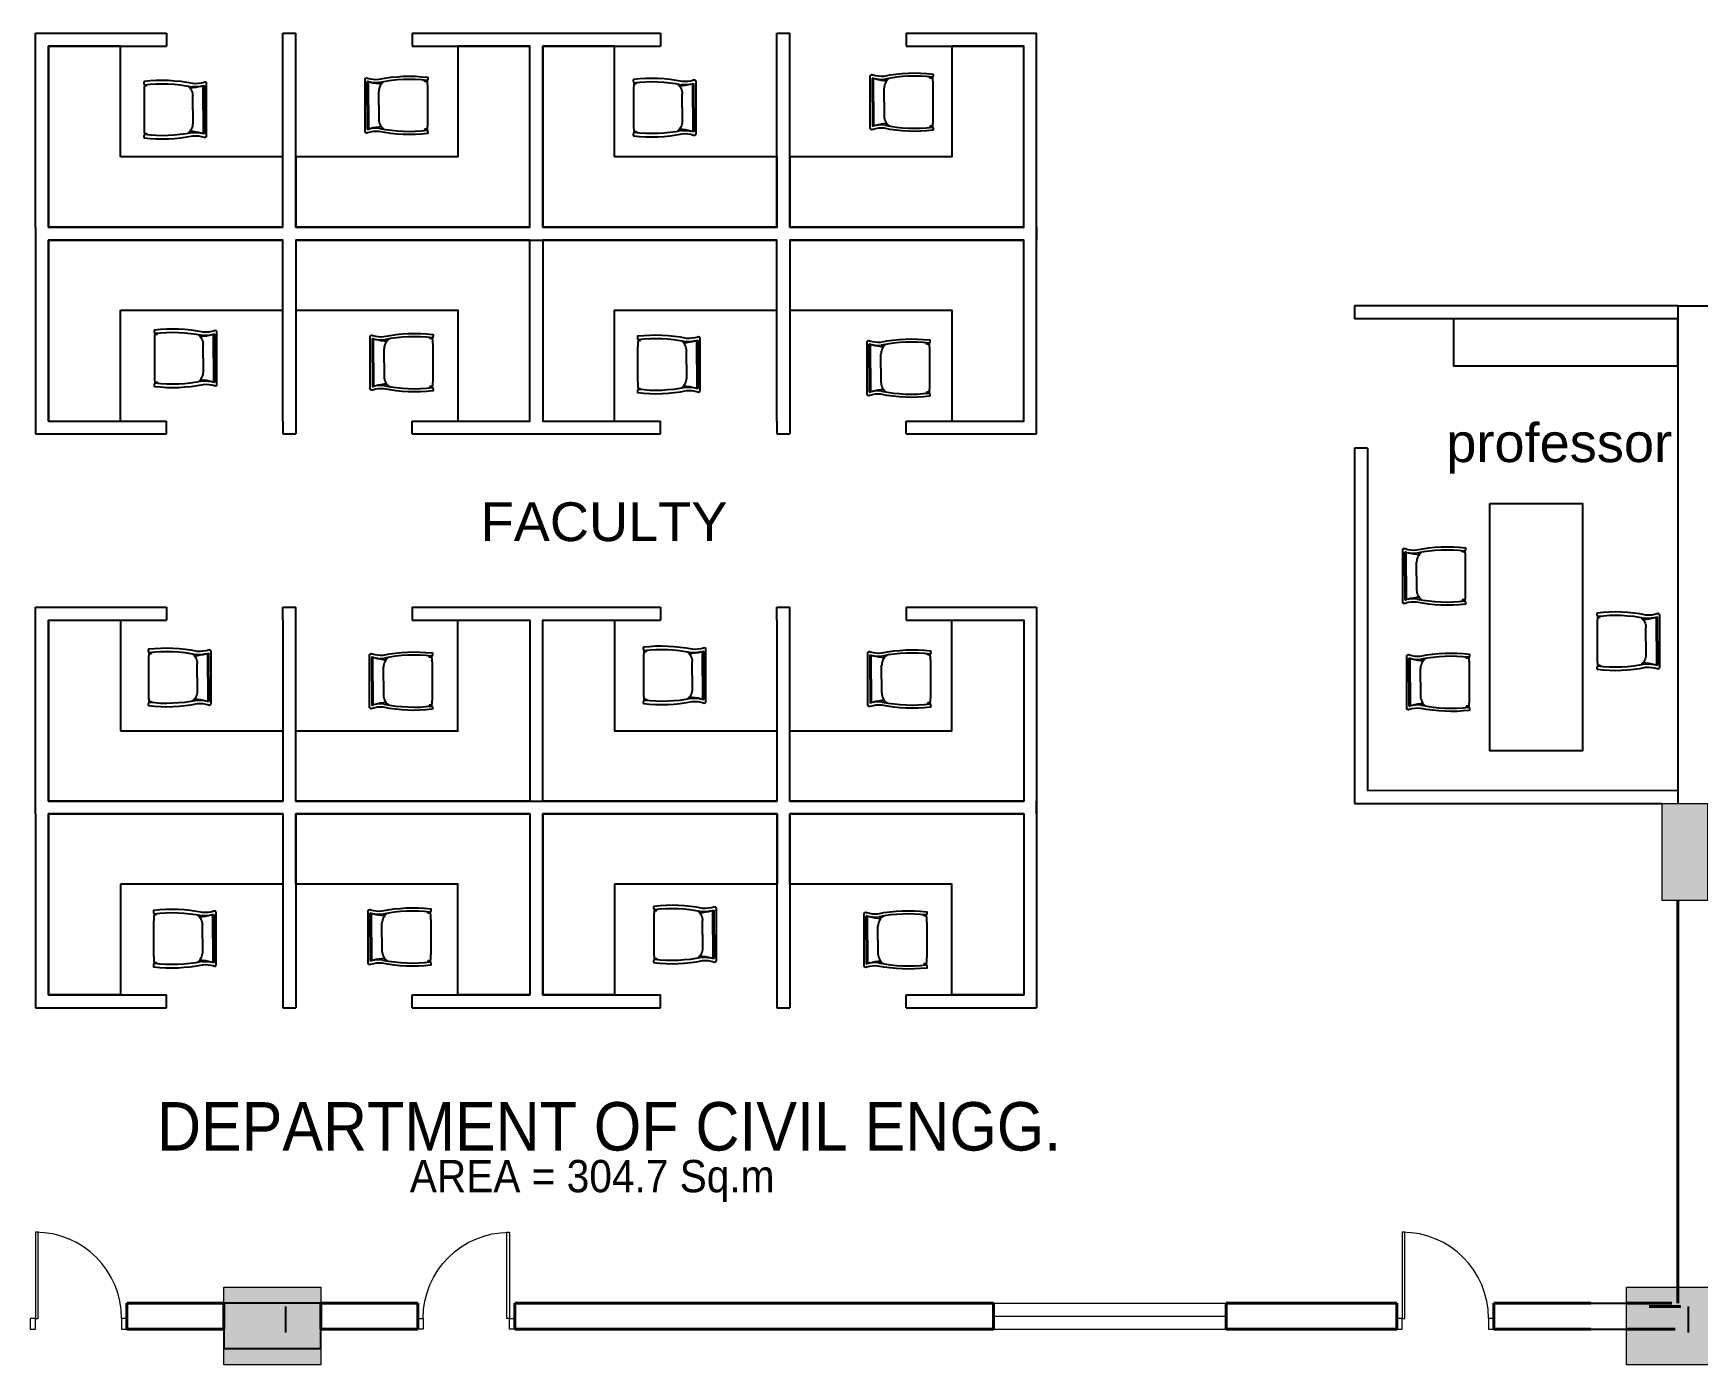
# Model space of a CAD drawing. Header units: inches. Extents: x 150067 to 167379, y -92057 to -49035.
# Drawn here: x 158215 to 159503, y -64405 to -63375 of the extents above; entities that cross this region are included whole.
import ezdxf

# ---------------------------------------------------------------- set-up
doc = ezdxf.new("R2010")
doc.units = ezdxf.units.IN
doc.header["$LTSCALE"] = 0.1
doc.header["$MEASUREMENT"] = 0
for name, color, linetype, lineweight in [('COR HA', 40, 'Continuous', 18), ('DOOR', 10, 'Continuous', 15), ('Layer4', 10, 'Continuous', 25), ('thin ha', 253, 'Continuous', 5), ('wall', 6, 'Continuous', 40), ('win', 102, 'Continuous', 20)]:
    doc.layers.add(name, color=color, linetype=linetype, lineweight=lineweight)
doc.layers.add('Layer1', color=7, linetype='Continuous')
doc.layers.add('TEXT', color=7, linetype='Continuous')
doc.styles.add('1MM', font='arial.ttf', dxfattribs={"height": 1000})
doc.styles.add('DUTCH', font='arial.ttf')

# ---------------------------------------------------------------- blocks, each defined once
blk = doc.blocks.new('yttu')
at = {"layer": 'thin ha', "linetype": 'Continuous', "lineweight": 20, "ltscale": 0.1}
blk.add_hatch(color=2, dxfattribs=at).paths.add_polyline_path([(-6879.58, -1156.369), (-6878.83, -1156.369), (-6878.83, -1156.969), (-6879.58, -1156.969)])
at = {"layer": 'thin ha', "color": 2, "linetype": 'Continuous', "lineweight": 20, "ltscale": 0.1}
blk.add_lwpolyline([(-6879.58, -1156.369), (-6878.83, -1156.369), (-6878.83, -1156.969), (-6879.58, -1156.969)], close=True, dxfattribs=at)
blk = doc.blocks.new('A$C764D24B9')
at = {"layer": 'DOOR'}
for points in [[(0.056, 0.111), (0.083, 0.111), (0.083, 1), (0.056, 1)], [(0, 0), (0.056, 0), (0.056, 0.111), (0, 0.111)], [(0.944, 0), (1, 0), (1, 0.111), (0.944, 0.111)]]:
    blk.add_lwpolyline(points, close=True, dxfattribs=at)
blk.add_arc((0.056, 0.111), 0.889, 0, 90, dxfattribs=at)
blk = doc.blocks.new('A$C2C166547')
at = {"color": 0}
for p, q in [((0.201, 0.464), (0.017, 0.464)), ((0.201, 0.456), (0.018, 0.456)), ((0.201, 0.455), (0.018, 0.455)), ((0.201, 0.464), (0.385, 0.464)), ((0.201, 0.456), (0.385, 0.456)), ((0.201, 0.455), (0.385, 0.455)), ((0.201, 0.374), (0.094, 0.374)), ((0.201, 0.374), (0.308, 0.374)), ((0.016, 0.02), (0.006, 0.02)), ((0.016, 0.02), (0.006, 0.016)), ((0.017, 0.001), (0.016, 0.02)), ((0.385, 0.001), (0.387, 0.02)), ((0.387, 0.02), (0.396, 0.016)), ((0.387, 0.02), (0.396, 0.02))]:
    blk.add_line(p, q, dxfattribs=at)
blk.add_lwpolyline([(0.023, 0.369, 0.080461), (0.008, 0, 0.080461)], format="xyb", dxfattribs=at)
for centre, radius, start, end in [((0.018, 0.461), 0.00242, 100.345, 201.3742), ((-0.216, 0.394), 0.241, 354.5513, 15.9626), ((0.018, 0.455), 0.000725, 87.3762, 197.5208), ((0.018, 0.454), 0.000433, 71.7715, 189.2202), ((-0.282, 0.346), 0.317, 1.1591, 17.5641), ((0.685, 0.346), 0.317, 162.4359, 178.8409), ((0.618, 0.394), 0.241, 164.0374, 185.4487), ((0.384, 0.461), 0.00242, 338.6258, 79.655), ((0.385, 0.455), 0.000725, 342.4792, 92.6238), ((0.385, 0.454), 0.000433, 350.7798, 108.2285), ((0.095, 0.276), 0.0978, 90.5164, 143.1927), ((0.307, 0.276), 0.0978, 36.8073, 89.4836), ((-0.752, 0.137), 1.154, 353.1637, 11.5643), ((0.014, -0.011), 0.012, 71.7536, 116.5375), ((0.389, -0.011), 0.012, 63.4625, 108.2464)]:
    blk.add_arc(centre, radius, start, end, dxfattribs=at)

msp = doc.modelspace()

# ---------------------------------------------------------------- hatches: boundary and pattern name
at = {"layer": 'Layer4', "linetype": 'Continuous', "ltscale": 0.1}
msp.add_hatch(color=7, dxfattribs=at).paths.add_polyline_path([(158362.59, -64357.34), (158362.59, -64392.34), (158437.59, -64392.34), (158437.59, -64357.34)])
msp.add_hatch(color=7, dxfattribs=at).paths.add_polyline_path([(158362.59, -64357.34), (158362.59, -64392.34), (158437.59, -64392.34), (158437.59, -64357.34)])
at = {"layer": 'thin ha', "linetype": 'Continuous', "lineweight": 20, "ltscale": 0.1}
msp.add_hatch(color=2, dxfattribs=at).paths.add_polyline_path([(159475.09, -63970.67), (159510.09, -63970.67), (159510.09, -64045.67), (159475.09, -64045.67)])

# ---------------------------------------------------------------- linework, layer by layer
at = {"elevation": 23680.86}
for points in [[(158282.53, -63470.39), (158282.53, -63384.71), (158226.93, -63384.71), (158226.93, -63524.71), (158282.53, -63524.71)], [(158543.63, -63524.71), (158599.23, -63524.71), (158599.23, -63384.71), (158543.63, -63384.71), (158543.63, -63470.39)], [(158664.82, -63470.39), (158664.82, -63384.71), (158609.23, -63384.71), (158609.23, -63524.71), (158664.82, -63524.71)], [(158925.63, -63524.71), (158981.23, -63524.71), (158981.23, -63384.71), (158925.63, -63384.71), (158925.63, -63470.39)], [(158282.53, -63524.71), (158408.23, -63524.71), (158408.23, -63470.39), (158282.53, -63470.39)], [(158543.92, -63470.39), (158418.23, -63470.39), (158418.23, -63524.71), (158543.92, -63524.71)], [(158664.82, -63524.71), (158790.52, -63524.71), (158790.52, -63470.39), (158664.82, -63470.39)], [(158925.92, -63470.39), (158800.23, -63470.39), (158800.23, -63524.71), (158925.92, -63524.71)], [(158282.53, -63534.71), (158226.93, -63534.71), (158226.93, -63674.71), (158282.53, -63674.71), (158282.53, -63589.03)], [(158282.53, -63589.03), (158408.23, -63589.03), (158408.23, -63534.71), (158282.53, -63534.71)], [(158543.92, -63534.71), (158418.23, -63534.71), (158418.23, -63589.03), (158543.92, -63589.03)], [(158543.63, -63589.03), (158543.63, -63674.71), (158599.23, -63674.71), (158599.23, -63534.71), (158543.63, -63534.71)], [(158664.82, -63534.71), (158609.23, -63534.71), (158609.23, -63674.71), (158664.82, -63674.71), (158664.82, -63589.03)], [(158664.53, -63589.03), (158790.23, -63589.03), (158790.23, -63534.71), (158664.53, -63534.71)], [(158925.92, -63534.71), (158800.23, -63534.71), (158800.23, -63589.03), (158925.92, -63589.03)], [(158925.63, -63589.03), (158925.63, -63674.71), (158981.23, -63674.71), (158981.23, -63534.71), (158925.63, -63534.71)], [(158282.53, -63968.73), (158226.93, -63968.73), (158226.93, -63828.73), (158282.53, -63828.73), (158282.53, -63914.41)], [(158543.63, -63914.41), (158543.63, -63828.73), (158599.23, -63828.73), (158599.23, -63968.73), (158543.63, -63968.73)], [(158664.82, -63968.73), (158609.23, -63968.73), (158609.23, -63828.73), (158664.82, -63828.73), (158664.82, -63914.41)], [(158925.63, -63914.41), (158925.63, -63828.73), (158981.23, -63828.73), (158981.23, -63968.73), (158925.63, -63968.73)], [(158282.53, -63914.41), (158408.23, -63914.41), (158408.23, -63968.73), (158282.53, -63968.73)], [(158543.92, -63968.73), (158418.23, -63968.73), (158418.23, -63914.41), (158543.92, -63914.41)], [(158664.53, -63914.41), (158790.23, -63914.41), (158790.23, -63968.73), (158664.53, -63968.73)], [(158925.92, -63968.73), (158800.23, -63968.73), (158800.23, -63914.41), (158925.92, -63914.41)], [(158282.53, -64033.04), (158282.53, -64118.73), (158226.93, -64118.73), (158226.93, -63978.73), (158282.53, -63978.73)], [(158282.53, -63978.73), (158408.23, -63978.73), (158408.23, -64033.04), (158282.53, -64033.04)], [(158543.92, -64033.04), (158418.23, -64033.04), (158418.23, -63978.73), (158543.92, -63978.73)], [(158543.63, -63978.73), (158599.23, -63978.73), (158599.23, -64118.73), (158543.63, -64118.73), (158543.63, -64033.04)], [(158664.82, -64033.04), (158664.82, -64118.73), (158609.23, -64118.73), (158609.23, -63978.73), (158664.82, -63978.73)], [(158664.82, -63978.73), (158790.52, -63978.73), (158790.52, -64033.04), (158664.82, -64033.04)], [(158925.92, -64033.04), (158800.23, -64033.04), (158800.23, -63978.73), (158925.92, -63978.73)], [(158925.63, -63978.73), (158981.23, -63978.73), (158981.23, -64118.73), (158925.63, -64118.73), (158925.63, -64033.04)]]:
    msp.add_lwpolyline(points, dxfattribs=at)
for points in [[(158473.65, -63409.34, 0.1025232), (158482.39, -63410.3, -0.0804606), (158520.11, -63408.75, -0.3022999), (158519.82, -63411.19, 0.1979323), (158519.75, -63412.1, -0.028193), (158520.11, -63417.51), (158520.11, -63430.51), (158520.11, -63443.52, -0.028193), (158519.75, -63448.92, 0.1979323), (158519.82, -63449.84, -0.3022999), (158520.11, -63452.28, -0.0804606), (158482.39, -63450.72, 0.1025232), (158473.65, -63451.68, -0.5871113), (158471.73, -63450.6), (158471.73, -63410.42, -0.5871113)], [(158864.48, -63406.83, 0.1025232), (158873.22, -63407.79, -0.0804606), (158910.94, -63406.23, -0.3022999), (158910.65, -63408.68, 0.1979323), (158910.58, -63409.59, -0.028193), (158910.94, -63415), (158910.94, -63428), (158910.94, -63441.01, -0.028193), (158910.58, -63446.41, 0.1979323), (158910.65, -63447.33, -0.3022999), (158910.94, -63449.77, -0.0804606), (158873.22, -63448.21, 0.1025232), (158864.48, -63449.17, -0.5871113), (158862.56, -63448.09), (158862.56, -63407.91, -0.5871113)], [(158347.23, -63412.68, -0.1025232), (158338.49, -63413.64, 0.0804606), (158300.77, -63412.08, 0.3022999), (158301.06, -63414.53, -0.1979323), (158301.13, -63415.44, 0.028193), (158300.77, -63420.85), (158300.77, -63433.85), (158300.77, -63446.86, 0.028193), (158301.13, -63452.26, -0.1979323), (158301.06, -63453.18, 0.3022999), (158300.77, -63455.62, 0.0804606), (158338.49, -63454.06, -0.1025232), (158347.23, -63455.02, 0.5871113), (158349.15, -63453.94), (158349.15, -63413.76, 0.5871113)], [(158725.86, -63411.08, -0.1025232), (158717.12, -63412.04, 0.0804606), (158679.39, -63410.48, 0.3022999), (158679.69, -63412.92, -0.1979323), (158679.75, -63413.84, 0.028193), (158679.39, -63419.24), (158679.39, -63432.25), (158679.39, -63445.25, 0.028193), (158679.75, -63450.66, -0.1979323), (158679.69, -63451.57, 0.3022999), (158679.39, -63454.02, 0.0804606), (158717.12, -63452.46, -0.1025232), (158725.86, -63453.42, 0.5871113), (158727.77, -63452.34), (158727.77, -63412.16, 0.5871113)], [(158355.25, -63604.97, -0.1025232), (158346.51, -63605.93, 0.0804606), (158308.79, -63604.37, 0.3022999), (158309.08, -63606.81, -0.1979323), (158309.15, -63607.73, 0.028193), (158308.79, -63613.13), (158308.79, -63626.14), (158308.79, -63639.14, 0.028193), (158309.15, -63644.55, -0.1979323), (158309.08, -63645.46, 0.3022999), (158308.79, -63647.91, 0.0804606), (158346.51, -63646.35, -0.1025232), (158355.25, -63647.31, 0.5871113), (158357.17, -63646.23), (158357.17, -63606.05, 0.5871113)], [(158477.64, -63608.41, 0.1025232), (158486.38, -63609.37, -0.0804606), (158524.1, -63607.81, -0.3022999), (158523.81, -63610.25, 0.1979323), (158523.74, -63611.17, -0.028193), (158524.1, -63616.58), (158524.1, -63629.58), (158524.1, -63642.58, -0.028193), (158523.74, -63647.99, 0.1979323), (158523.81, -63648.91, -0.3022999), (158524.1, -63651.35, -0.0804606), (158486.38, -63649.79, 0.1025232), (158477.64, -63650.75, -0.5871113), (158475.72, -63649.67), (158475.72, -63609.49, -0.5871113)], [(158729.06, -63609.78, -0.1025232), (158720.33, -63610.73, 0.0804606), (158682.6, -63609.18, 0.3022999), (158682.9, -63611.62, -0.1979323), (158682.96, -63612.53, 0.028193), (158682.6, -63617.94), (158682.6, -63630.94), (158682.6, -63643.95, 0.028193), (158682.96, -63649.36, -0.1979323), (158682.9, -63650.27, 0.3022999), (158682.6, -63652.71, 0.0804606), (158720.33, -63651.16, -0.1025232), (158729.06, -63652.11, 0.5871113), (158730.98, -63651.04), (158730.98, -63610.85, 0.5871113)], [(158861.98, -63612.61, 0.1025232), (158870.72, -63613.57, -0.0804606), (158908.44, -63612.01, -0.3022999), (158908.15, -63614.45, 0.1979323), (158908.08, -63615.37, -0.028193), (158908.44, -63620.77), (158908.44, -63633.78), (158908.44, -63646.78, -0.028193), (158908.08, -63652.19, 0.1979323), (158908.15, -63653.1, -0.3022999), (158908.44, -63655.55, -0.0804606), (158870.72, -63653.99, 0.1025232), (158861.98, -63654.95, -0.5871113), (158860.06, -63653.87), (158860.06, -63613.69, -0.5871113)], [(159276.34, -63773.45, 0.1025232), (159285.08, -63774.41, -0.0804606), (159322.8, -63772.85, -0.3022999), (159322.51, -63775.3, 0.1979323), (159322.44, -63776.21, -0.028193), (159322.8, -63781.62), (159322.8, -63794.62), (159322.8, -63807.63, -0.028193), (159322.44, -63813.03, 0.1979323), (159322.51, -63813.95, -0.3022999), (159322.8, -63816.39, -0.0804606), (159285.08, -63814.83, 0.1025232), (159276.34, -63815.79, -0.5871113), (159274.42, -63814.71), (159274.42, -63774.53, -0.5871113)], [(159471.3, -63823.88, -0.1025232), (159462.56, -63824.84, 0.0804606), (159424.83, -63823.28, 0.3022999), (159425.13, -63825.73, -0.1979323), (159425.19, -63826.64, 0.028193), (159424.83, -63832.05), (159424.83, -63845.05), (159424.83, -63858.06, 0.028193), (159425.19, -63863.46, -0.1979323), (159425.13, -63864.38, 0.3022999), (159424.83, -63866.82, 0.0804606), (159462.56, -63865.26, -0.1025232), (159471.3, -63866.22, 0.5871113), (159473.21, -63865.14), (159473.21, -63824.96, 0.5871113)], [(158350.7, -63851.94, -0.1025232), (158341.96, -63852.9, 0.0804606), (158304.23, -63851.34, 0.3022999), (158304.53, -63853.78, -0.1979323), (158304.59, -63854.7, 0.028193), (158304.23, -63860.1), (158304.23, -63873.11), (158304.23, -63886.11, 0.028193), (158304.59, -63891.52, -0.1979323), (158304.53, -63892.43, 0.3022999), (158304.23, -63894.88, 0.0804606), (158341.96, -63893.32, -0.1025232), (158350.7, -63894.28, 0.5871113), (158352.61, -63893.2), (158352.61, -63853.02, 0.5871113)], [(158477.14, -63854.78, 0.1025232), (158485.87, -63855.74, -0.0804606), (158523.6, -63854.18, -0.3022999), (158523.3, -63856.62, 0.1979323), (158523.24, -63857.54, -0.028193), (158523.6, -63862.94), (158523.6, -63875.95), (158523.6, -63888.95, -0.028193), (158523.24, -63894.36, 0.1979323), (158523.3, -63895.27, -0.3022999), (158523.6, -63897.71, -0.0804606), (158485.87, -63896.16, 0.1025232), (158477.14, -63897.12, -0.5871113), (158475.22, -63896.04), (158475.22, -63855.86, -0.5871113)], [(158733.53, -63850.37, -0.1025232), (158724.8, -63851.33, 0.0804606), (158687.07, -63849.77, 0.3022999), (158687.37, -63852.22, -0.1979323), (158687.43, -63853.13, 0.028193), (158687.07, -63858.54), (158687.07, -63871.54), (158687.07, -63884.55, 0.028193), (158687.43, -63889.95, -0.1979323), (158687.37, -63890.87, 0.3022999), (158687.07, -63893.31, 0.0804606), (158724.8, -63891.75, -0.1025232), (158733.53, -63892.71, 0.5871113), (158735.45, -63891.63), (158735.45, -63851.45, 0.5871113)], [(158862.59, -63853.17, 0.1025232), (158871.33, -63854.13, -0.0804606), (158909.05, -63852.57, -0.3022999), (158908.76, -63855.01, 0.1979323), (158908.69, -63855.92, -0.028193), (158909.05, -63861.33), (158909.05, -63874.34), (158909.05, -63887.34, -0.028193), (158908.69, -63892.75, 0.1979323), (158908.76, -63893.66, -0.3022999), (158909.05, -63896.1, -0.0804606), (158871.33, -63894.55, 0.1025232), (158862.59, -63895.51, -0.5871113), (158860.67, -63894.43), (158860.67, -63854.25, -0.5871113)], [(159279.42, -63855.63, 0.1025232), (159288.16, -63856.59, -0.0804606), (159325.89, -63855.03, -0.3022999), (159325.59, -63857.47, 0.1979323), (159325.53, -63858.39, -0.028193), (159325.89, -63863.8), (159325.89, -63876.8), (159325.89, -63889.8, -0.028193), (159325.53, -63895.21, 0.1979323), (159325.59, -63896.13, -0.3022999), (159325.89, -63898.57, -0.0804606), (159288.16, -63897.01, 0.1025232), (159279.42, -63897.97, -0.5871113), (159277.51, -63896.89), (159277.51, -63856.71, -0.5871113)], [(158476.06, -64052.79, 0.1025232), (158484.8, -64053.75, -0.0804606), (158522.53, -64052.2, -0.3022999), (158522.23, -64054.64, 0.1979323), (158522.17, -64055.55, -0.028193), (158522.53, -64060.96), (158522.53, -64073.96), (158522.53, -64086.97, -0.028193), (158522.17, -64092.37, 0.1979323), (158522.23, -64093.29, -0.3022999), (158522.53, -64095.73, -0.0804606), (158484.8, -64094.17, 0.1025232), (158476.06, -64095.13, -0.5871113), (158474.15, -64094.05), (158474.15, -64053.87, -0.5871113)], [(158741.56, -64050.79, -0.1025232), (158732.82, -64051.75, 0.0804606), (158695.1, -64050.19, 0.3022999), (158695.39, -64052.63, -0.1979323), (158695.46, -64053.55, 0.028193), (158695.1, -64058.96), (158695.1, -64071.96), (158695.1, -64084.96, 0.028193), (158695.46, -64090.37, -0.1979323), (158695.39, -64091.29, 0.3022999), (158695.1, -64093.73, 0.0804606), (158732.82, -64092.17, -0.1025232), (158741.56, -64093.13, 0.5871113), (158743.48, -64092.05), (158743.48, -64051.87, 0.5871113)], [(158354.68, -64054, -0.1025232), (158345.94, -64054.96, 0.0804606), (158308.22, -64053.4, 0.3022999), (158308.51, -64055.84, -0.1979323), (158308.58, -64056.76, 0.028193), (158308.22, -64062.16), (158308.22, -64075.17), (158308.22, -64088.17, 0.028193), (158308.58, -64093.58, -0.1979323), (158308.51, -64094.49, 0.3022999), (158308.22, -64096.93, 0.0804606), (158345.94, -64095.38, -0.1025232), (158354.68, -64096.34, 0.5871113), (158356.6, -64095.26), (158356.6, -64055.08, 0.5871113)], [(158859.73, -64054.98, 0.1025232), (158868.46, -64055.94, -0.0804606), (158906.19, -64054.38, -0.3022999), (158905.89, -64056.83, 0.1979323), (158905.83, -64057.74, -0.028193), (158906.19, -64063.15), (158906.19, -64076.15), (158906.19, -64089.16, -0.028193), (158905.83, -64094.56, 0.1979323), (158905.89, -64095.48, -0.3022999), (158906.19, -64097.92, -0.0804606), (158868.46, -64096.36, 0.1025232), (158859.73, -64097.32, -0.5871113), (158857.81, -64096.24), (158857.81, -64056.06, -0.5871113)]]:
    msp.add_lwpolyline(points, format="xyb", close=True, dxfattribs=at)
for points, elevation in [([(159487.13, -63595.67), (159313.62, -63595.67), (159313.62, -63631.88), (159487.13, -63631.88)], 23670.34), ([(159341.67, -63738.48), (159413.39, -63738.48), (159413.39, -63929.85), (159341.67, -63929.85)], 23680.86)]:
    msp.add_lwpolyline(points, close=True, dxfattribs=dict(elevation=elevation))
at = {"layer": 'COR HA', "linetype": 'Continuous', "lineweight": 25, "ltscale": 0.1}
for p, q in [((158957.88, -64357.34, 23680.86), (158957.88, -64377.34, 23680.86)), ((159137.88, -64357.34, 23680.86), (159137.88, -64377.34, 23680.86))]:
    msp.add_line(p, q, dxfattribs=at)
at = {"layer": 'Layer1', "color": 6, "linetype": 'Continuous', "ltscale": 0.1}
for p, q in [((158216.93, -63524.71, 23680.86), (158216.93, -63374.71, 23680.86)), ((158216.93, -63374.71, 23680.86), (158318.23, -63374.71, 23680.86)), ((158216.93, -63374.71, 23680.86), (158226.93, -63374.71, 23680.86)), ((158318.23, -63374.71, 23680.86), (158318.23, -63384.71, 23680.86)), ((158408.23, -63384.71, 23680.86), (158408.23, -63374.71, 23680.86)), ((158408.23, -63374.71, 23680.86), (158418.23, -63374.71, 23680.86)), ((158418.23, -63384.71, 23680.86), (158418.23, -63374.71, 23680.86)), ((158508.23, -63374.71, 23680.86), (158700.23, -63374.71, 23680.86)), ((158508.23, -63374.71, 23680.86), (158508.23, -63384.71, 23680.86)), ((158700.23, -63374.71, 23680.86), (158700.23, -63384.71, 23680.86)), ((158790.23, -63374.71, 23680.86), (158800.23, -63374.71, 23680.86)), ((158790.23, -63384.71, 23680.86), (158790.23, -63374.71, 23680.86)), ((158800.23, -63384.71, 23680.86), (158800.23, -63374.71, 23680.86)), ((158890.23, -63374.71, 23680.86), (158991.23, -63374.71, 23680.86)), ((158890.23, -63374.71, 23680.86), (158890.23, -63384.71, 23680.86)), ((158991.23, -63684.71, 23680.86), (158991.23, -63374.71, 23680.86)), ((158226.93, -63524.71, 23680.86), (158226.93, -63384.71, 23680.86)), ((158226.93, -63384.71, 23680.86), (158318.23, -63384.71, 23680.86)), ((158408.23, -63524.71, 23680.86), (158408.23, -63384.71, 23680.86)), ((158418.23, -63524.71, 23680.86), (158418.23, -63384.71, 23680.86)), ((158508.23, -63384.71, 23680.86), (158599.23, -63384.71, 23680.86)), ((158599.23, -63524.71, 23680.86), (158599.23, -63384.71, 23680.86)), ((158609.23, -63524.71, 23680.86), (158609.23, -63384.71, 23680.86)), ((158609.23, -63384.71, 23680.86), (158700.23, -63384.71, 23680.86)), ((158790.23, -63524.71, 23680.86), (158790.23, -63384.71, 23680.86)), ((158800.23, -63524.71, 23680.86), (158800.23, -63384.71, 23680.86)), ((158890.23, -63384.71, 23680.86), (158981.23, -63384.71, 23680.86)), ((158981.23, -63524.71, 23680.86), (158981.23, -63384.71, 23680.86)), ((158216.93, -63524.71, 23680.86), (158216.93, -63534.71, 23680.86)), ((158216.93, -63534.71, 23680.86), (158216.93, -63684.71, 23680.86)), ((158408.23, -63524.71, 23680.86), (158226.93, -63524.71, 23680.86)), ((158226.93, -63534.71, 23680.86), (158408.23, -63534.71, 23680.86)), ((158226.93, -63674.71, 23680.86), (158226.93, -63534.71, 23680.86)), ((158408.23, -63674.71, 23680.86), (158408.23, -63534.71, 23680.86)), ((158599.23, -63524.71, 23680.86), (158418.23, -63524.71, 23680.86)), ((158418.23, -63534.71, 23680.86), (158790.23, -63534.71, 23680.86)), ((158599.23, -63534.71, 23680.86), (158418.23, -63534.71, 23680.86)), ((158418.23, -63534.71, 23680.86), (158418.23, -63674.71, 23680.86)), ((158599.23, -63534.71, 23680.86), (158489.23, -63534.71, 23680.86)), ((158599.23, -63674.71, 23680.86), (158599.23, -63534.71, 23680.86)), ((158790.23, -63524.71, 23680.86), (158609.23, -63524.71, 23680.86)), ((158730.23, -63534.71, 23680.86), (158609.23, -63534.71, 23680.86)), ((158790.23, -63534.71, 23680.86), (158609.23, -63534.71, 23680.86)), ((158609.23, -63534.71, 23680.86), (158609.23, -63674.71, 23680.86)), ((158790.23, -63534.71, 23680.86), (158740.23, -63534.71, 23680.86)), ((158790.23, -63674.71, 23680.86), (158790.23, -63534.71, 23680.86)), ((158981.23, -63524.71, 23680.86), (158800.23, -63524.71, 23680.86)), ((158800.23, -63534.71, 23680.86), (158981.23, -63534.71, 23680.86)), ((158981.23, -63534.71, 23680.86), (158800.23, -63534.71, 23680.86)), ((158981.23, -63534.71, 23680.86), (158800.23, -63534.71, 23680.86)), ((158800.23, -63534.71, 23680.86), (158800.23, -63674.71, 23680.86)), ((158981.23, -63674.71, 23680.86), (158981.23, -63534.71, 23680.86)), ((158991.23, -63524.71, 23680.86), (158991.23, -63534.71, 23680.86)), ((159487.13, -63585.67, 23670.06), (159237.13, -63585.67, 23670.06)), ((159237.13, -63585.67, 23670.06), (159237.13, -63595.67, 23670.06)), ((159487.13, -63585.67, 23670.06), (159940.41, -63585.67, 23670.06)), ((159487.13, -63585.67, 23670.06), (159487.13, -63970.67, 23680.86)), ((159247.13, -63595.67, 23670.07), (159237.13, -63595.67, 23670.06)), ((159487.13, -63595.67, 23670.34), (159247.13, -63595.67, 23670.07)), ((158226.93, -63674.71, 23680.86), (158318.23, -63674.71, 23680.86)), ((158318.23, -63684.71, 23680.86), (158318.23, -63674.71, 23680.86)), ((158408.23, -63674.71, 23680.86), (158408.23, -63684.71, 23680.86)), ((158418.23, -63674.71, 23680.86), (158418.23, -63684.71, 23680.86)), ((158508.23, -63674.71, 23680.86), (158599.23, -63674.71, 23680.86)), ((158508.23, -63684.71, 23680.86), (158508.23, -63674.71, 23680.86)), ((158609.23, -63674.71, 23680.86), (158700.23, -63674.71, 23680.86)), ((158700.23, -63684.71, 23680.86), (158700.23, -63674.71, 23680.86)), ((158790.23, -63674.71, 23680.86), (158790.23, -63684.71, 23680.86)), ((158800.23, -63674.71, 23680.86), (158800.23, -63684.71, 23680.86)), ((158890.23, -63674.71, 23680.86), (158981.23, -63674.71, 23680.86)), ((158890.23, -63684.71, 23680.86), (158890.23, -63674.71, 23680.86)), ((158216.93, -63684.71, 23680.86), (158318.23, -63684.71, 23680.86)), ((158216.93, -63684.71, 23680.86), (158226.93, -63684.71, 23680.86)), ((158408.23, -63684.71, 23680.86), (158418.23, -63684.71, 23680.86)), ((158508.23, -63684.71, 23680.86), (158700.23, -63684.71, 23680.86)), ((158790.23, -63684.71, 23680.86), (158800.23, -63684.71, 23680.86)), ((158890.23, -63684.71, 23680.86), (158991.23, -63684.71, 23680.86)), ((159237.13, -63695.67, 23670.06), (159237.13, -63970.67, 23670.06)), ((159247.13, -63695.67, 23670.07), (159237.13, -63695.67, 23670.06)), ((159247.13, -63695.67, 23670.18), (159247.11, -63960.67, 23670.5)), ((158216.93, -63968.73, 23680.86), (158216.93, -63818.73, 23680.86)), ((158216.93, -63818.73, 23680.86), (158318.23, -63818.73, 23680.86)), ((158216.93, -63818.73, 23680.86), (158226.93, -63818.73, 23680.86)), ((158216.93, -63968.73, 23680.86), (158216.93, -63818.73, 23680.86)), ((158216.93, -63818.73, 23680.86), (158318.23, -63818.73, 23680.86)), ((158216.93, -63818.73, 23680.86), (158226.93, -63818.73, 23680.86)), ((158318.23, -63818.73, 23680.86), (158318.23, -63828.73, 23680.86)), ((158318.23, -63818.73, 23680.86), (158318.23, -63828.73, 23680.86)), ((158408.23, -63828.73, 23680.86), (158408.23, -63818.73, 23680.86)), ((158408.23, -63818.73, 23680.86), (158418.23, -63818.73, 23680.86)), ((158408.23, -63828.73, 23680.86), (158408.23, -63818.73, 23680.86)), ((158408.23, -63818.73, 23680.86), (158418.23, -63818.73, 23680.86)), ((158418.23, -63828.73, 23680.86), (158418.23, -63818.73, 23680.86)), ((158418.23, -63828.73, 23680.86), (158418.23, -63818.73, 23680.86)), ((158508.23, -63818.73, 23680.86), (158700.23, -63818.73, 23680.86)), ((158508.23, -63818.73, 23680.86), (158508.23, -63828.73, 23680.86)), ((158508.23, -63818.73, 23680.86), (158700.23, -63818.73, 23680.86)), ((158508.23, -63818.73, 23680.86), (158508.23, -63828.73, 23680.86)), ((158700.23, -63818.73, 23680.86), (158700.23, -63828.73, 23680.86)), ((158700.23, -63818.73, 23680.86), (158700.23, -63828.73, 23680.86)), ((158790.23, -63818.73, 23680.86), (158800.23, -63818.73, 23680.86)), ((158790.23, -63828.73, 23680.86), (158790.23, -63818.73, 23680.86)), ((158790.23, -63818.73, 23680.86), (158800.23, -63818.73, 23680.86)), ((158790.23, -63828.73, 23680.86), (158790.23, -63818.73, 23680.86)), ((158800.23, -63828.73, 23680.86), (158800.23, -63818.73, 23680.86)), ((158800.23, -63828.73, 23680.86), (158800.23, -63818.73, 23680.86)), ((158890.23, -63818.73, 23680.86), (158991.23, -63818.73, 23680.86)), ((158890.23, -63818.73, 23680.86), (158890.23, -63828.73, 23680.86)), ((158890.23, -63818.73, 23680.86), (158991.23, -63818.73, 23680.86)), ((158890.23, -63818.73, 23680.86), (158890.23, -63828.73, 23680.86)), ((158991.23, -63818.73, 23680.86), (158991.23, -64128.73, 23680.86)), ((158991.23, -63818.73, 23680.86), (158991.23, -64128.73, 23680.86)), ((158226.93, -63828.73, 23680.86), (158226.93, -63968.73, 23680.86)), ((158226.93, -63828.73, 23680.86), (158318.23, -63828.73, 23680.86)), ((158226.93, -63828.73, 23680.86), (158226.93, -63968.73, 23680.86)), ((158226.93, -63828.73, 23680.86), (158318.23, -63828.73, 23680.86)), ((158408.23, -63828.73, 23680.86), (158408.23, -63968.73, 23680.86)), ((158408.23, -63828.73, 23680.86), (158408.23, -63968.73, 23680.86)), ((158418.23, -63968.73, 23680.86), (158418.23, -63828.73, 23680.86)), ((158418.23, -63968.73, 23680.86), (158418.23, -63828.73, 23680.86)), ((158508.23, -63828.73, 23680.86), (158599.23, -63828.73, 23680.86)), ((158508.23, -63828.73, 23680.86), (158599.23, -63828.73, 23680.86)), ((158599.23, -63828.73, 23680.86), (158599.23, -63968.73, 23680.86)), ((158599.23, -63828.73, 23680.86), (158599.23, -63968.73, 23680.86)), ((158609.23, -63828.73, 23680.86), (158700.23, -63828.73, 23680.86)), ((158609.23, -63968.73, 23680.86), (158609.23, -63828.73, 23680.86)), ((158609.23, -63828.73, 23680.86), (158700.23, -63828.73, 23680.86)), ((158609.23, -63968.73, 23680.86), (158609.23, -63828.73, 23680.86)), ((158790.23, -63828.73, 23680.86), (158790.23, -63968.73, 23680.86)), ((158790.23, -63828.73, 23680.86), (158790.23, -63968.73, 23680.86)), ((158800.23, -63968.73, 23680.86), (158800.23, -63828.73, 23680.86)), ((158800.23, -63968.73, 23680.86), (158800.23, -63828.73, 23680.86)), ((158890.23, -63828.73, 23680.86), (158981.23, -63828.73, 23680.86)), ((158890.23, -63828.73, 23680.86), (158981.23, -63828.73, 23680.86)), ((158981.23, -63828.73, 23680.86), (158981.23, -63968.73, 23680.86)), ((158981.23, -63828.73, 23680.86), (158981.23, -63968.73, 23680.86)), ((159247.11, -63960.67, 23670.51), (159487.13, -63960.39, 23680.57)), ((158216.93, -63978.73, 23680.86), (158216.93, -63968.73, 23680.86)), ((158216.93, -63978.73, 23680.86), (158216.93, -63968.73, 23680.86)), ((158226.93, -63968.73, 23680.86), (158408.23, -63968.73, 23680.86)), ((158226.93, -63968.73, 23680.86), (158408.23, -63968.73, 23680.86)), ((158418.23, -63968.73, 23680.86), (158790.23, -63968.73, 23680.86)), ((158599.23, -63968.73, 23680.86), (158418.23, -63968.73, 23680.86)), ((158418.23, -63968.73, 23680.86), (158790.23, -63968.73, 23680.86)), ((158599.23, -63968.73, 23680.86), (158418.23, -63968.73, 23680.86)), ((158599.23, -63968.73, 23680.86), (158489.23, -63968.73, 23680.86)), ((158599.23, -63968.73, 23680.86), (158489.23, -63968.73, 23680.86)), ((158730.23, -63968.73, 23680.86), (158609.23, -63968.73, 23680.86)), ((158790.23, -63968.73, 23680.86), (158609.23, -63968.73, 23680.86)), ((158730.23, -63968.73, 23680.86), (158609.23, -63968.73, 23680.86)), ((158790.23, -63968.73, 23680.86), (158609.23, -63968.73, 23680.86)), ((158790.23, -63968.73, 23680.86), (158740.23, -63968.73, 23680.86)), ((158790.23, -63968.73, 23680.86), (158740.23, -63968.73, 23680.86)), ((158800.23, -63968.73, 23680.86), (158981.23, -63968.73, 23680.86)), ((158981.23, -63968.73, 23680.86), (158800.23, -63968.73, 23680.86)), ((158981.23, -63968.73, 23680.86), (158800.23, -63968.73, 23680.86)), ((158800.23, -63968.73, 23680.86), (158981.23, -63968.73, 23680.86)), ((158981.23, -63968.73, 23680.86), (158800.23, -63968.73, 23680.86)), ((158981.23, -63968.73, 23680.86), (158800.23, -63968.73, 23680.86)), ((158991.23, -63978.73, 23680.86), (158991.23, -63968.73, 23680.86)), ((158991.23, -63978.73, 23680.86), (158991.23, -63968.73, 23680.86)), ((159237.13, -63970.67, 23670.06), (159475.09, -63970.67, 23680.86)), ((158216.93, -63978.73, 23680.86), (158216.93, -64128.73, 23680.86)), ((158216.93, -63978.73, 23680.86), (158216.93, -64128.73, 23680.86)), ((158408.23, -63978.73, 23680.86), (158226.93, -63978.73, 23680.86)), ((158226.93, -63978.73, 23680.86), (158226.93, -64118.73, 23680.86)), ((158408.23, -63978.73, 23680.86), (158226.93, -63978.73, 23680.86)), ((158226.93, -63978.73, 23680.86), (158226.93, -64118.73, 23680.86)), ((158408.23, -63978.73, 23680.86), (158408.23, -64118.73, 23680.86)), ((158408.23, -63978.73, 23680.86), (158408.23, -64118.73, 23680.86)), ((158599.23, -63978.73, 23680.86), (158418.23, -63978.73, 23680.86)), ((158418.23, -63978.73, 23680.86), (158418.23, -64118.73, 23680.86)), ((158599.23, -63978.73, 23680.86), (158418.23, -63978.73, 23680.86)), ((158418.23, -63978.73, 23680.86), (158418.23, -64118.73, 23680.86)), ((158599.23, -63978.73, 23680.86), (158599.23, -64118.73, 23680.86)), ((158599.23, -63978.73, 23680.86), (158599.23, -64118.73, 23680.86)), ((158790.23, -63978.73, 23680.86), (158609.23, -63978.73, 23680.86)), ((158609.23, -63978.73, 23680.86), (158609.23, -64118.73, 23680.86)), ((158790.23, -63978.73, 23680.86), (158609.23, -63978.73, 23680.86)), ((158609.23, -63978.73, 23680.86), (158609.23, -64118.73, 23680.86)), ((158790.23, -63978.73, 23680.86), (158790.23, -64118.73, 23680.86)), ((158790.23, -63978.73, 23680.86), (158790.23, -64118.73, 23680.86)), ((158981.23, -63978.73, 23680.86), (158800.23, -63978.73, 23680.86)), ((158800.23, -63978.73, 23680.86), (158800.23, -64118.73, 23680.86)), ((158981.23, -63978.73, 23680.86), (158800.23, -63978.73, 23680.86)), ((158800.23, -63978.73, 23680.86), (158800.23, -64118.73, 23680.86)), ((158981.23, -63978.73, 23680.86), (158981.23, -64118.73, 23680.86)), ((158981.23, -63978.73, 23680.86), (158981.23, -64118.73, 23680.86)), ((158216.93, -64128.73, 23680.86), (158318.23, -64128.73, 23680.86)), ((158216.93, -64128.73, 23680.86), (158226.93, -64128.73, 23680.86)), ((158216.93, -64128.73, 23680.86), (158318.23, -64128.73, 23680.86)), ((158216.93, -64128.73, 23680.86), (158226.93, -64128.73, 23680.86)), ((158226.93, -64118.73, 23680.86), (158318.23, -64118.73, 23680.86)), ((158226.93, -64118.73, 23680.86), (158318.23, -64118.73, 23680.86)), ((158318.23, -64128.73, 23680.86), (158318.23, -64118.73, 23680.86)), ((158318.23, -64128.73, 23680.86), (158318.23, -64118.73, 23680.86)), ((158408.23, -64118.73, 23680.86), (158408.23, -64128.73, 23680.86)), ((158408.23, -64118.73, 23680.86), (158408.23, -64128.73, 23680.86)), ((158408.23, -64128.73, 23680.86), (158418.23, -64128.73, 23680.86)), ((158408.23, -64128.73, 23680.86), (158418.23, -64128.73, 23680.86)), ((158418.23, -64118.73, 23680.86), (158418.23, -64128.73, 23680.86)), ((158418.23, -64118.73, 23680.86), (158418.23, -64128.73, 23680.86)), ((158508.23, -64118.73, 23680.86), (158599.23, -64118.73, 23680.86)), ((158508.23, -64128.73, 23680.86), (158508.23, -64118.73, 23680.86)), ((158508.23, -64118.73, 23680.86), (158599.23, -64118.73, 23680.86)), ((158508.23, -64128.73, 23680.86), (158508.23, -64118.73, 23680.86)), ((158508.23, -64128.73, 23680.86), (158700.23, -64128.73, 23680.86)), ((158508.23, -64128.73, 23680.86), (158700.23, -64128.73, 23680.86)), ((158609.23, -64118.73, 23680.86), (158700.23, -64118.73, 23680.86)), ((158609.23, -64118.73, 23680.86), (158700.23, -64118.73, 23680.86)), ((158700.23, -64128.73, 23680.86), (158700.23, -64118.73, 23680.86)), ((158700.23, -64128.73, 23680.86), (158700.23, -64118.73, 23680.86)), ((158790.23, -64118.73, 23680.86), (158790.23, -64128.73, 23680.86)), ((158790.23, -64118.73, 23680.86), (158790.23, -64128.73, 23680.86)), ((158790.23, -64128.73, 23680.86), (158800.23, -64128.73, 23680.86)), ((158790.23, -64128.73, 23680.86), (158800.23, -64128.73, 23680.86)), ((158800.23, -64118.73, 23680.86), (158800.23, -64128.73, 23680.86)), ((158800.23, -64118.73, 23680.86), (158800.23, -64128.73, 23680.86)), ((158890.23, -64118.73, 23680.86), (158981.23, -64118.73, 23680.86)), ((158890.23, -64128.73, 23680.86), (158890.23, -64118.73, 23680.86)), ((158890.23, -64118.73, 23680.86), (158981.23, -64118.73, 23680.86)), ((158890.23, -64128.73, 23680.86), (158890.23, -64118.73, 23680.86)), ((158890.23, -64128.73, 23680.86), (158991.23, -64128.73, 23680.86)), ((158890.23, -64128.73, 23680.86), (158991.23, -64128.73, 23680.86)), ((159419.88, -64357.34, 23680.86), (159447.59, -64357.34, 23680.86)), ((159419.88, -64377.34, 23680.86), (159447.59, -64377.34, 23680.86))]:
    msp.add_line(p, q, dxfattribs=at)
at = {"layer": 'Layer4', "linetype": 'Continuous', "ltscale": 0.1}
for p, q in [((158410.09, -64359.84, 23680.86), (158410.09, -64379.84, 23680.86)), ((158410.09, -64359.84, 23680.86), (158410.09, -64379.84, 23680.86)), ((159495.09, -64359.84, 23680.86), (159495.09, -64379.84, 23680.86)), ((159495.09, -64359.84, 23680.86), (159495.09, -64379.84, 23680.86)), ((159495.09, -64359.84, 23680.86), (159495.09, -64379.84, 23680.86)), ((159495.09, -64359.84, 23680.86), (159495.09, -64379.84, 23680.86))]:
    msp.add_line(p, q, dxfattribs=at)
at = {"layer": 'Layer4', "color": 7, "linetype": 'Continuous', "ltscale": 0.1, "elevation": 23680.86}
msp.add_lwpolyline([(158362.59, -64357.34), (158362.59, -64392.34), (158437.59, -64392.34), (158437.59, -64357.34)], close=True, dxfattribs=at)
msp.add_lwpolyline([(158362.59, -64357.34), (158362.59, -64392.34), (158437.59, -64392.34), (158437.59, -64357.34)], close=True, dxfattribs=at)
at = {"layer": 'thin ha', "color": 2, "linetype": 'Continuous', "lineweight": 20, "ltscale": 0.1, "elevation": 23680.86}
msp.add_lwpolyline([(159475.09, -63970.67), (159510.09, -63970.67), (159510.09, -64045.67), (159475.09, -64045.67)], close=True, dxfattribs=at)
at = {"layer": 'wall', "linetype": 'Continuous', "ltscale": 0.1}
for p, q in [((159487.09, -64045.67, 23680.86), (159487.09, -64357.34, 23680.86)), ((159487.09, -64045.67, 23680.86), (159487.09, -64357.34, 23680.86)), ((158362.59, -64357.34, 23680.86), (158362.59, -64377.34, 23680.86)), ((158362.59, -64357.34, 23680.86), (158362.59, -64377.34, 23680.86)), ((158437.59, -64357.34, 23680.86), (158437.59, -64377.34, 23680.86)), ((158437.59, -64357.34, 23680.86), (158437.59, -64377.34, 23680.86)), ((158957.88, -64357.34, 23680.86), (158587.59, -64357.34, 23680.86)), ((158957.88, -64357.34, 23680.86), (158587.59, -64357.34, 23680.86)), ((158957.88, -64357.34, 23680.86), (158587.59, -64357.34, 23680.86)), ((158957.88, -64357.34, 23680.86), (158587.59, -64357.34, 23680.86)), ((158957.88, -64357.34, 23680.86), (158587.59, -64357.34, 23680.86)), ((158957.88, -64357.34, 23680.86), (158587.59, -64357.34, 23680.86)), ((158957.88, -64357.34, 23680.86), (158587.59, -64357.34, 23680.86)), ((158957.88, -64357.34, 23680.86), (158587.59, -64357.34, 23680.86)), ((158957.88, -64357.34, 23680.86), (158587.59, -64357.34, 23680.86)), ((158957.88, -64357.34, 23680.86), (158587.59, -64357.34, 23680.86)), ((158957.88, -64357.34, 23680.86), (158587.59, -64357.34, 23680.86)), ((158957.88, -64357.34, 23680.86), (158587.59, -64357.34, 23680.86)), ((158957.88, -64357.34, 23680.86), (158587.59, -64357.34, 23680.86)), ((158957.88, -64357.34, 23680.86), (158587.59, -64357.34, 23680.86)), ((158591.68, -64357.34, 23680.86), (158587.59, -64357.34, 23680.86)), ((158587.59, -64357.34, 23680.86), (158587.59, -64377.34, 23680.86)), ((158587.59, -64357.34, 23680.86), (158587.59, -64377.34, 23680.86)), ((158587.59, -64357.34, 23680.86), (158587.59, -64377.34, 23680.86)), ((158587.59, -64357.34, 23680.86), (158587.59, -64377.34, 23680.86)), ((158957.88, -64357.34, 23680.86), (158957.88, -64377.34, 23680.86)), ((159267.59, -64357.34, 23680.86), (159137.88, -64357.34, 23680.86)), ((159267.59, -64357.34, 23680.86), (159137.88, -64357.34, 23680.86)), ((159267.59, -64357.34, 23680.86), (159137.88, -64357.34, 23680.86)), ((159227.59, -64357.34, 23680.86), (159137.88, -64357.34, 23680.86)), ((159227.59, -64357.34, 23680.86), (159137.88, -64357.34, 23680.86)), ((159227.59, -64357.34, 23680.86), (159137.88, -64357.34, 23680.86)), ((159267.59, -64357.34, 23680.86), (159137.88, -64357.34, 23680.86)), ((159267.59, -64357.34, 23680.86), (159137.88, -64357.34, 23680.86)), ((159267.59, -64357.34, 23680.86), (159137.88, -64357.34, 23680.86)), ((159267.59, -64357.34, 23680.86), (159137.88, -64357.34, 23680.86)), ((159267.59, -64357.34, 23680.86), (159137.88, -64357.34, 23680.86)), ((159267.59, -64357.34, 23680.86), (159137.88, -64357.34, 23680.86)), ((159227.59, -64357.34, 23680.86), (159137.88, -64357.34, 23680.86)), ((159227.59, -64357.34, 23680.86), (159137.88, -64357.34, 23680.86)), ((159227.59, -64357.34, 23680.86), (159137.88, -64357.34, 23680.86)), ((159267.59, -64357.34, 23680.86), (159137.88, -64357.34, 23680.86)), ((159267.59, -64357.34, 23680.86), (159137.88, -64357.34, 23680.86)), ((159267.59, -64357.34, 23680.86), (159137.88, -64357.34, 23680.86)), ((159137.88, -64377.34, 23680.86), (159137.88, -64357.34, 23680.86)), ((159267.59, -64357.34, 23680.86), (159227.59, -64357.34, 23680.86)), ((159267.59, -64357.34, 23680.86), (159227.59, -64357.34, 23680.86)), ((159265.8, -64357.34, 23680.86), (159269.88, -64357.34, 23680.86)), ((159269.88, -64357.34, 23680.86), (159269.88, -64377.34, 23680.86)), ((159269.88, -64357.34, 23680.86), (159269.88, -64377.34, 23680.86)), ((159269.88, -64357.34, 23680.86), (159269.88, -64377.34, 23680.86)), ((159269.88, -64357.34, 23680.86), (159269.88, -64377.34, 23680.86)), ((159482.59, -64357.34, 23680.86), (159447.59, -64357.34, 23680.86)), ((159482.59, -64357.34, 23680.86), (159447.59, -64357.34, 23680.86)), ((159489.59, -64359.84, 23680.86), (159465.04, -64359.84, 23680.86)), ((159489.59, -64359.84, 23680.86), (159465.04, -64359.84, 23680.86)), ((159489.59, -64359.84, 23680.86), (159465.04, -64359.84, 23680.86)), ((159489.59, -64359.84, 23680.86), (159465.04, -64359.84, 23680.86)), ((159489.59, -64359.84, 23680.86), (159465.04, -64359.84, 23680.86)), ((159489.59, -64359.84, 23680.86), (159465.04, -64359.84, 23680.86)), ((158957.88, -64377.34, 23680.86), (158587.59, -64377.34, 23680.86)), ((158957.88, -64377.34, 23680.86), (158587.59, -64377.34, 23680.86)), ((158957.88, -64377.34, 23680.86), (158587.59, -64377.34, 23680.86)), ((158957.88, -64377.34, 23680.86), (158587.59, -64377.34, 23680.86)), ((158957.88, -64377.34, 23680.86), (158587.59, -64377.34, 23680.86)), ((158957.88, -64377.34, 23680.86), (158587.59, -64377.34, 23680.86)), ((158957.88, -64377.34, 23680.86), (158587.59, -64377.34, 23680.86)), ((158957.88, -64377.34, 23680.86), (158587.59, -64377.34, 23680.86)), ((158957.88, -64377.34, 23680.86), (158587.59, -64377.34, 23680.86)), ((158957.88, -64377.34, 23680.86), (158587.59, -64377.34, 23680.86)), ((158957.88, -64377.34, 23680.86), (158587.59, -64377.34, 23680.86)), ((158957.88, -64377.34, 23680.86), (158587.59, -64377.34, 23680.86)), ((158957.88, -64377.34, 23680.86), (158587.59, -64377.34, 23680.86)), ((158957.88, -64377.34, 23680.86), (158587.59, -64377.34, 23680.86)), ((158957.88, -64377.34, 23680.86), (158587.59, -64377.34, 23680.86)), ((158957.88, -64377.34, 23680.86), (158587.59, -64377.34, 23680.86)), ((158957.88, -64377.34, 23680.86), (158587.59, -64377.34, 23680.86)), ((158957.88, -64377.34, 23680.86), (158587.59, -64377.34, 23680.86)), ((158957.88, -64377.34, 23680.86), (158587.59, -64377.34, 23680.86)), ((158957.88, -64377.34, 23680.86), (158587.59, -64377.34, 23680.86)), ((158957.88, -64377.34, 23680.86), (158587.59, -64377.34, 23680.86)), ((158957.88, -64377.34, 23680.86), (158587.59, -64377.34, 23680.86)), ((158591.68, -64377.34, 23680.86), (158587.59, -64377.34, 23680.86)), ((159267.59, -64377.34, 23680.86), (159137.88, -64377.34, 23680.86)), ((159267.59, -64377.34, 23680.86), (159137.88, -64377.34, 23680.86)), ((159267.59, -64377.34, 23680.86), (159137.88, -64377.34, 23680.86)), ((159267.59, -64377.34, 23680.86), (159137.88, -64377.34, 23680.86)), ((159267.59, -64377.34, 23680.86), (159137.88, -64377.34, 23680.86)), ((159227.59, -64377.34, 23680.86), (159137.88, -64377.34, 23680.86)), ((159227.59, -64377.34, 23680.86), (159137.88, -64377.34, 23680.86)), ((159227.59, -64377.34, 23680.86), (159137.88, -64377.34, 23680.86)), ((159227.59, -64377.34, 23680.86), (159137.88, -64377.34, 23680.86)), ((159227.59, -64377.34, 23680.86), (159137.88, -64377.34, 23680.86)), ((159267.59, -64377.34, 23680.86), (159137.88, -64377.34, 23680.86)), ((159267.59, -64377.34, 23680.86), (159137.88, -64377.34, 23680.86)), ((159267.59, -64377.34, 23680.86), (159137.88, -64377.34, 23680.86)), ((159267.59, -64377.34, 23680.86), (159137.88, -64377.34, 23680.86)), ((159267.59, -64377.34, 23680.86), (159137.88, -64377.34, 23680.86)), ((159267.59, -64377.34, 23680.86), (159137.88, -64377.34, 23680.86)), ((159267.59, -64377.34, 23680.86), (159137.88, -64377.34, 23680.86)), ((159267.59, -64377.34, 23680.86), (159137.88, -64377.34, 23680.86)), ((159267.59, -64377.34, 23680.86), (159137.88, -64377.34, 23680.86)), ((159267.59, -64377.34, 23680.86), (159137.88, -64377.34, 23680.86)), ((159227.59, -64377.34, 23680.86), (159137.88, -64377.34, 23680.86)), ((159227.59, -64377.34, 23680.86), (159137.88, -64377.34, 23680.86)), ((159227.59, -64377.34, 23680.86), (159137.88, -64377.34, 23680.86)), ((159227.59, -64377.34, 23680.86), (159137.88, -64377.34, 23680.86)), ((159227.59, -64377.34, 23680.86), (159137.88, -64377.34, 23680.86)), ((159267.59, -64377.34, 23680.86), (159137.88, -64377.34, 23680.86)), ((159267.59, -64377.34, 23680.86), (159137.88, -64377.34, 23680.86)), ((159267.59, -64377.34, 23680.86), (159137.88, -64377.34, 23680.86)), ((159267.59, -64377.34, 23680.86), (159137.88, -64377.34, 23680.86)), ((159267.59, -64377.34, 23680.86), (159137.88, -64377.34, 23680.86)), ((159267.59, -64377.34, 23680.86), (159227.59, -64377.34, 23680.86)), ((159267.59, -64377.34, 23680.86), (159227.59, -64377.34, 23680.86)), ((159265.8, -64377.34, 23680.86), (159269.88, -64377.34, 23680.86)), ((159485.09, -64377.34, 23680.86), (159447.59, -64377.34, 23680.86)), ((159485.09, -64377.34, 23680.86), (159447.59, -64377.34, 23680.86)), ((159485.09, -64377.34, 23680.86), (159447.59, -64377.34, 23680.86)), ((159485.09, -64377.34, 23680.86), (159447.59, -64377.34, 23680.86)), ((159485.09, -64377.34, 23680.86), (159447.59, -64377.34, 23680.86)), ((159485.09, -64377.34, 23680.86), (159447.59, -64377.34, 23680.86))]:
    msp.add_line(p, q, dxfattribs=at)
at = {"layer": 'wall', "color": 6, "linetype": 'Continuous', "ltscale": 0.1}
for p, q in [((158287.59, -64377.34, 23680.86), (158287.59, -64357.34, 23680.86)), ((158287.59, -64357.34, 23680.86), (158362.59, -64357.34, 23680.86)), ((158437.59, -64377.34, 23680.86), (158437.59, -64357.34, 23680.86)), ((158437.59, -64357.34, 23680.86), (158512.59, -64357.34, 23680.86)), ((158512.59, -64377.34, 23680.86), (158512.59, -64357.34, 23680.86)), ((159344.88, -64377.34, 23680.86), (159344.88, -64357.34, 23680.86)), ((159344.88, -64357.34, 23680.86), (159419.88, -64357.34, 23680.86)), ((158287.59, -64377.34, 23680.86), (158362.59, -64377.34, 23680.86)), ((158512.59, -64377.34, 23680.86), (158437.59, -64377.34, 23680.86)), ((159419.88, -64377.34, 23680.86), (159344.88, -64377.34, 23680.86))]:
    msp.add_line(p, q, dxfattribs=at)
at = {"layer": 'wall', "linetype": 'Continuous', "ltscale": 0.1, "elevation": 23680.86}
for points in [[(158957.88, -64377.34), (158957.88, -64357.34)], [(159137.88, -64357.34), (159267.59, -64357.34)], [(159137.88, -64377.34), (159137.88, -64357.34)], [(159137.88, -64377.34), (159267.59, -64377.34)]]:
    msp.add_lwpolyline(points, dxfattribs=at)
at = {"layer": 'win'}
for p, q in [((158957.88, -64357.34, 23680.86), (159137.88, -64357.34, 23680.86)), ((158957.88, -64367.34, 23680.86), (159137.88, -64367.34, 23680.86)), ((158957.88, -64377.34, 23680.86), (159137.88, -64377.34, 23680.86))]:
    msp.add_line(p, q, dxfattribs=at)

# ---------------------------------------------------------------- block references
at = {"yscale": 100, "zscale": 100}
for p, xscale, rotation in [((158910.65, -63448.09, 23680.86), 100, 89.99999999999999), ((158301.06, -63453.94, 23680.86), -100, 270), ((158519.82, -63450.6, 23680.86), 100, 89.99999999999999), ((158679.69, -63452.34, 23680.86), -100, 270), ((158309.08, -63646.22, 23680.86), -100, 270), ((158523.81, -63649.67, 23680.86), 100, 89.99999999999999), ((158682.9, -63651.03, 23680.86), -100, 270), ((158908.15, -63653.87, 23680.86), 100, 89.99999999999999), ((159322.51, -63814.71, 23680.86), 100, 89.99999999999999), ((159425.13, -63865.14, 23680.86), -100, 270), ((158304.53, -63893.19, 23680.86), -100, 270), ((158523.3, -63896.03, 23680.86), 100, 89.99999999999999), ((158687.37, -63891.63, 23680.86), -100, 270), ((158908.76, -63894.42, 23680.86), 100, 89.99999999999999), ((159325.59, -63896.89, 23680.86), 100, 89.99999999999999), ((158695.39, -64092.05, 23680.86), -100, 270), ((158308.51, -64095.25, 23680.86), -100, 270), ((158522.23, -64094.05, 23680.86), 100, 89.99999999999999), ((158905.89, -64096.24, 23680.86), 100, 89.99999999999999)]:
    msp.add_blockref('A$C2C166547', p, dxfattribs=dict(at, xscale=xscale, rotation=rotation))
at = {"layer": 'thin ha', "color": 2, "linetype": 'Continuous', "lineweight": 20, "xscale": 100, "yscale": 100, "zscale": 100}
for p in [(846320.56, 51292.07, 23680.86), (847405.56, 51292.07, 23680.86)]:
    msp.add_blockref('yttu', p, dxfattribs=at)
at = {"layer": 'wall', "linetype": 'Continuous', "ltscale": 0.1}
for p, xscale, yscale, zscale in [((158212.59, -64377.34, 23680.86), 75.00000000116415, 75.00000000116415, 75.00000000116415), ((158212.59, -64377.34, 23680.86), 75.00000000116415, 75.00000000116415, 75.00000000116415), ((158587.59, -64377.34, 23680.86), -75.00000000116415, 75.0000000010914, 75.00000000109135), ((158587.59, -64377.34, 23680.86), -75.00000000116415, 75.0000000010914, 75.00000000109135), ((159269.88, -64377.34, 23680.86), 75.00000000116415, 75.00000000116415, 75.00000000116415), ((159269.88, -64377.34, 23680.86), 75.00000000116415, 75.00000000116415, 75.00000000116415)]:
    msp.add_blockref('A$C764D24B9', p, dxfattribs=dict(at, xscale=xscale, yscale=yscale, zscale=zscale))

# ---------------------------------------------------------------- texts
at = {"layer": 'Layer4', "color": 0, "char_height": 30, "attachment_point": 1, "style": '1MM'}
for s, heights, insert in [('professor', [-38.84], (159308.09, -63676.5, 23680.78)), ('FACULTY', [-31.02], (158561.15, -63737.61, 23680.78))]:
    msp.add_mtext_dynamic_manual_height_columns(s, width=145.5194, gutter_width=10, heights=heights, dxfattribs=dict(at, insert=insert))
at = {"layer": 'TEXT', "style": 'DUTCH', "width": 0.9}
for s, height, p in [('DEPARTMENT OF CIVIL ENGG.', 37.5, (158310.86, -64239.16, 23680.86)), ('AREA = 304.7 Sq.m', 25, (158506.34, -64271.41, 23680.86))]:
    msp.add_text(s, height=height, dxfattribs=at).set_placement(p)

doc.saveas('drawing.dxf')
